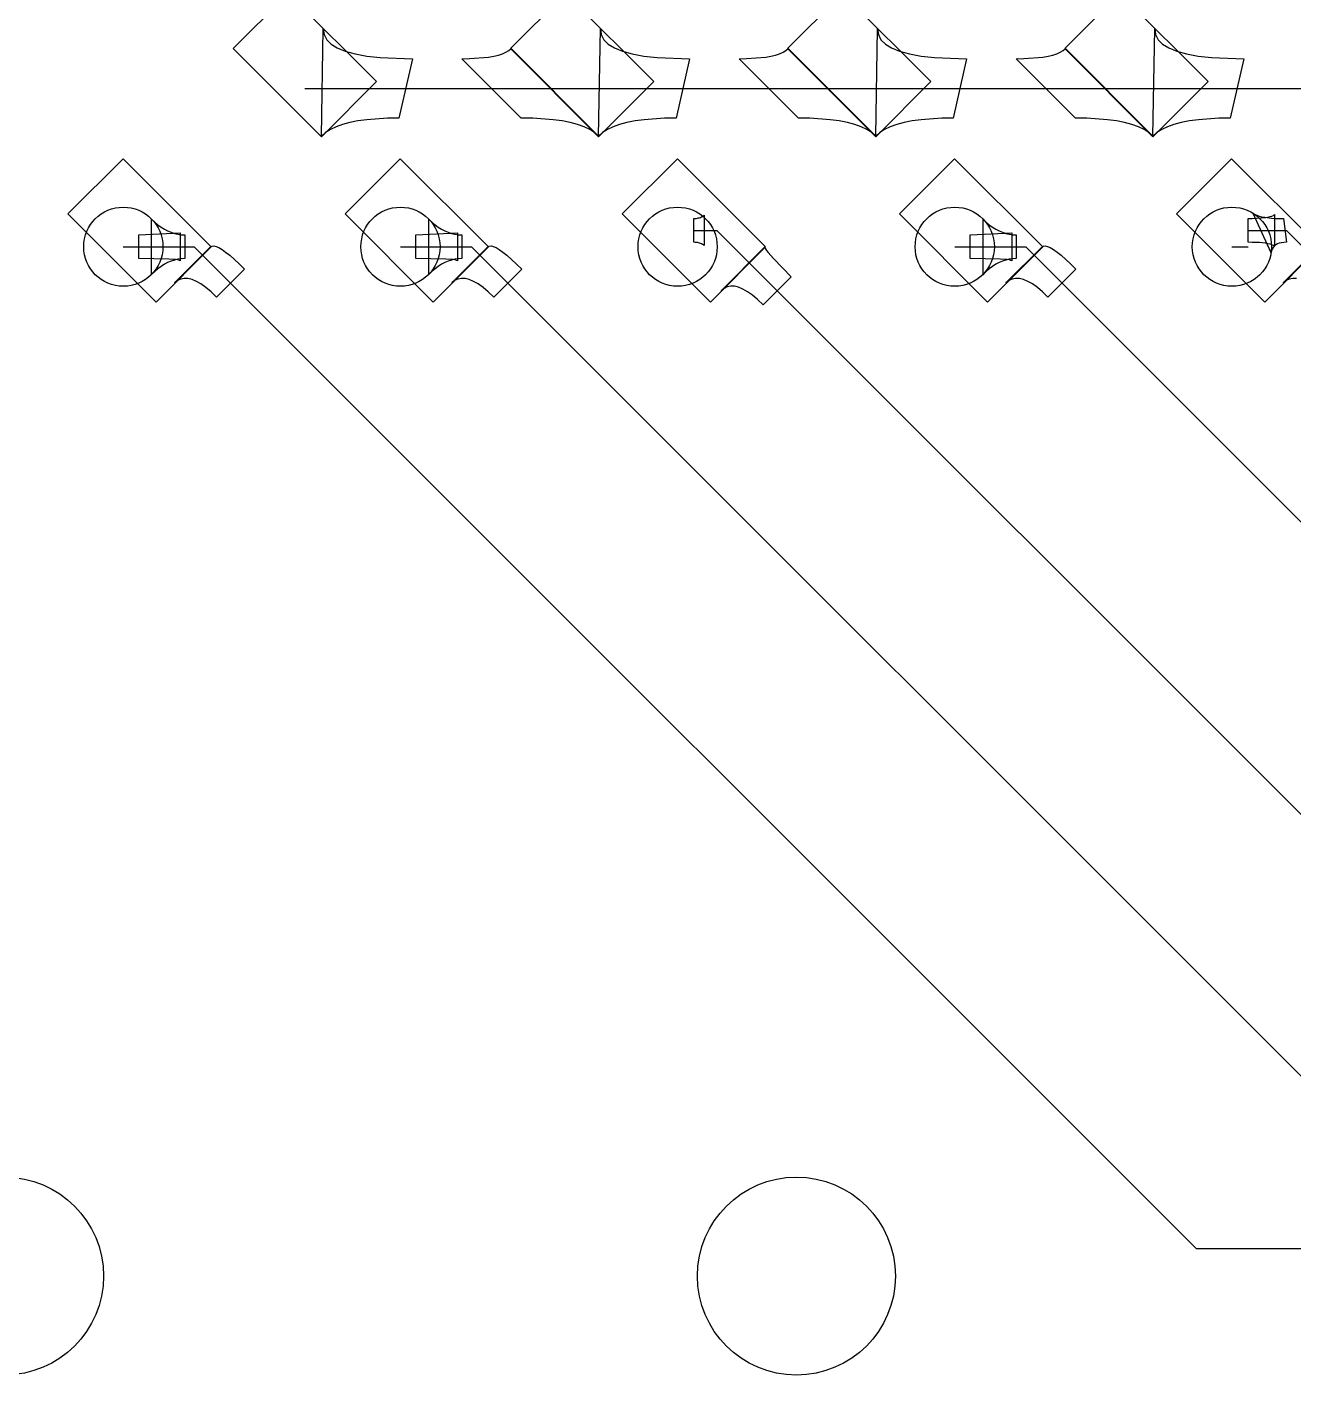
# Model space of a CAD drawing. Header units: inches. Extents: x 0.07 to 4.39, y 0.05 to 2.95.
# Drawn here: x 0.8057 to 1.1254, y 0.175 to 0.5155 of the extents above; entities that cross this region are included whole.
import ezdxf

# ---------------------------------------------------------------- set-up
doc = ezdxf.new("R2010")
doc.units = ezdxf.units.IN
doc.header["$MEASUREMENT"] = 0
doc.layers.add('Top Layer', color=1, linetype='Continuous')

# ---------------------------------------------------------------- blocks, each defined once
blk = doc.blocks.new('0805_P_______________1203')
at = {"layer": 'Top Layer'}
for p, q in [((-0.03937, 0.01575), (-0.01969, 0.01575)), ((-0.03937, -0.01575), (-0.03937, 0.01575)), ((-0.01969, 0.01575), (-0.01969, -0.01575)), ((0.01969, 0.01575), (0.03937, 0.01575)), ((0.01969, -0.01575), (0.01969, 0.01575)), ((0.03937, 0.01575), (0.03937, -0.01575)), ((-0.01969, -0.01575), (-0.03937, -0.01575)), ((0.03937, -0.01575), (0.01969, -0.01575))]:
    blk.add_line(p, q, dxfattribs=at)
blk = doc.blocks.new('0805_P_______________1204')
at = {"layer": 'Top Layer'}
for p, q in [((-0.03937, 0.01575), (-0.01969, 0.01575)), ((-0.03937, -0.01575), (-0.03937, 0.01575)), ((-0.01969, 0.01575), (-0.01969, -0.01575)), ((0.01969, 0.01575), (0.03937, 0.01575)), ((0.01969, -0.01575), (0.01969, 0.01575)), ((0.03937, 0.01575), (0.03937, -0.01575)), ((-0.01969, -0.01575), (-0.03937, -0.01575)), ((0.03937, -0.01575), (0.01969, -0.01575))]:
    blk.add_line(p, q, dxfattribs=at)
blk = doc.blocks.new('0805_P_______________1205')
at = {"layer": 'Top Layer'}
for p, q in [((-0.03937, 0.01575), (-0.01969, 0.01575)), ((-0.03937, -0.01575), (-0.03937, 0.01575)), ((-0.01969, 0.01575), (-0.01969, -0.01575)), ((0.01969, 0.01575), (0.03937, 0.01575)), ((0.01969, -0.01575), (0.01969, 0.01575)), ((0.03937, 0.01575), (0.03937, -0.01575)), ((-0.01969, -0.01575), (-0.03937, -0.01575)), ((0.03937, -0.01575), (0.01969, -0.01575))]:
    blk.add_line(p, q, dxfattribs=at)
blk = doc.blocks.new('0805_P_______________1206')
at = {"layer": 'Top Layer'}
for p, q in [((-0.03937, 0.01575), (-0.01969, 0.01575)), ((-0.03937, -0.01575), (-0.03937, 0.01575)), ((-0.01969, 0.01575), (-0.01969, -0.01575)), ((0.01969, 0.01575), (0.03937, 0.01575)), ((0.01969, -0.01575), (0.01969, 0.01575)), ((0.03937, 0.01575), (0.03937, -0.01575)), ((-0.01969, -0.01575), (-0.03937, -0.01575)), ((0.03937, -0.01575), (0.01969, -0.01575))]:
    blk.add_line(p, q, dxfattribs=at)
blk = doc.blocks.new('0805_P_______________1207')
at = {"layer": 'Top Layer'}
for p, q in [((-0.03937, 0.01575), (-0.01969, 0.01575)), ((-0.03937, -0.01575), (-0.03937, 0.01575)), ((-0.01969, 0.01575), (-0.01969, -0.01575)), ((0.01969, 0.01575), (0.03937, 0.01575)), ((0.01969, -0.01575), (0.01969, 0.01575)), ((0.03937, 0.01575), (0.03937, -0.01575)), ((-0.01969, -0.01575), (-0.03937, -0.01575)), ((0.03937, -0.01575), (0.01969, -0.01575))]:
    blk.add_line(p, q, dxfattribs=at)

msp = doc.modelspace()

# ---------------------------------------------------------------- linework, layer by layer
at = {"layer": 'Top Layer'}
for p, q in [((0.88005, 0.48795), (0.88051, 0.515)), ((0.88051, 0.515), (0.88071, 0.51357)), ((0.95005, 0.48795), (0.95051, 0.515)), ((0.95051, 0.515), (0.95071, 0.51357)), ((1.02005, 0.48795), (1.02051, 0.515)), ((1.02051, 0.515), (1.02071, 0.51357)), ((1.09005, 0.48795), (1.09051, 0.515)), ((1.09051, 0.515), (1.09071, 0.51357)), ((0.88071, 0.51357), (0.88137, 0.5123)), ((0.88137, 0.5123), (0.88248, 0.51117)), ((0.88248, 0.51117), (0.88405, 0.5102)), ((0.95071, 0.51357), (0.95137, 0.5123)), ((0.95137, 0.5123), (0.95248, 0.51117)), ((0.95248, 0.51117), (0.95405, 0.5102)), ((1.02071, 0.51357), (1.02137, 0.5123)), ((1.02137, 0.5123), (1.02248, 0.51117)), ((1.02248, 0.51117), (1.02405, 0.5102)), ((1.09071, 0.51357), (1.09137, 0.5123)), ((1.09137, 0.5123), (1.09248, 0.51117)), ((1.09248, 0.51117), (1.09405, 0.5102)), ((0.88405, 0.5102), (0.88607, 0.50937)), ((0.88607, 0.50937), (0.88855, 0.5087)), ((0.88855, 0.5087), (0.89148, 0.50817)), ((0.89148, 0.50817), (0.89487, 0.5078)), ((0.89487, 0.5078), (0.90301, 0.5075)), ((0.90301, 0.5075), (0.8996, 0.4925)), ((0.91551, 0.5075), (0.91741, 0.50753)), ((0.93051, 0.4925), (0.91551, 0.5075)), ((0.91741, 0.50753), (0.92225, 0.50791)), ((0.92225, 0.50791), (0.92356, 0.50814)), ((0.92356, 0.50814), (0.92474, 0.50842)), ((0.92474, 0.50842), (0.92576, 0.50875)), ((0.92576, 0.50875), (0.92664, 0.50914)), ((0.92664, 0.50914), (0.92737, 0.50957)), ((0.92737, 0.50957), (0.92795, 0.51006)), ((0.92795, 0.51006), (0.95005, 0.48795)), ((0.95405, 0.5102), (0.95607, 0.50937)), ((0.95607, 0.50937), (0.95855, 0.5087)), ((0.95855, 0.5087), (0.96148, 0.50817)), ((0.96148, 0.50817), (0.96487, 0.5078)), ((0.96487, 0.5078), (0.97301, 0.5075)), ((0.97301, 0.5075), (0.9696, 0.4925)), ((0.98551, 0.5075), (0.98741, 0.50753)), ((1.00051, 0.4925), (0.98551, 0.5075)), ((0.98741, 0.50753), (0.99225, 0.50791)), ((0.99225, 0.50791), (0.99356, 0.50814)), ((0.99356, 0.50814), (0.99474, 0.50842)), ((0.99474, 0.50842), (0.99576, 0.50875)), ((0.99576, 0.50875), (0.99664, 0.50914)), ((0.99664, 0.50914), (0.99737, 0.50957)), ((0.99737, 0.50957), (0.99795, 0.51006)), ((0.99795, 0.51006), (1.02005, 0.48795)), ((1.02405, 0.5102), (1.02607, 0.50937)), ((1.02607, 0.50937), (1.02855, 0.5087)), ((1.02855, 0.5087), (1.03148, 0.50817)), ((1.03148, 0.50817), (1.03487, 0.5078)), ((1.03487, 0.5078), (1.04301, 0.5075)), ((1.04301, 0.5075), (1.0396, 0.4925)), ((1.05551, 0.5075), (1.05741, 0.50753)), ((1.07051, 0.4925), (1.05551, 0.5075)), ((1.05741, 0.50753), (1.06225, 0.50791)), ((1.06225, 0.50791), (1.06356, 0.50814)), ((1.06356, 0.50814), (1.06474, 0.50842)), ((1.06474, 0.50842), (1.06576, 0.50875)), ((1.06576, 0.50875), (1.06664, 0.50914)), ((1.06664, 0.50914), (1.06737, 0.50957)), ((1.06737, 0.50957), (1.06795, 0.51006)), ((1.06795, 0.51006), (1.09005, 0.48795)), ((1.09405, 0.5102), (1.09607, 0.50937)), ((1.09607, 0.50937), (1.09855, 0.5087)), ((1.09855, 0.5087), (1.10148, 0.50817)), ((1.10148, 0.50817), (1.10487, 0.5078)), ((1.10487, 0.5078), (1.11301, 0.5075)), ((1.11301, 0.5075), (1.1096, 0.4925)), ((0.87588, 0.5), (0.94588, 0.5)), ((0.87588, 0.5), (0.87588, 0.5)), ((0.94588, 0.5), (1.01588, 0.5)), ((1.01588, 0.5), (1.08588, 0.5)), ((1.08588, 0.5), (1.15588, 0.5)), ((0.88536, 0.49086), (0.88372, 0.49027)), ((0.88721, 0.49136), (0.88536, 0.49086)), ((0.88927, 0.49177), (0.88721, 0.49136)), ((0.89154, 0.49209), (0.88927, 0.49177)), ((0.89671, 0.49245), (0.89154, 0.49209)), ((0.8996, 0.4925), (0.89671, 0.49245)), ((0.9334, 0.49245), (0.93051, 0.4925)), ((0.93857, 0.49209), (0.9334, 0.49245)), ((0.94084, 0.49177), (0.93857, 0.49209)), ((0.9429, 0.49136), (0.94084, 0.49177)), ((0.94475, 0.49086), (0.9429, 0.49136)), ((0.94639, 0.49027), (0.94475, 0.49086)), ((0.95536, 0.49086), (0.95372, 0.49027)), ((0.95721, 0.49136), (0.95536, 0.49086)), ((0.95927, 0.49177), (0.95721, 0.49136)), ((0.96154, 0.49209), (0.95927, 0.49177)), ((0.96671, 0.49245), (0.96154, 0.49209)), ((0.9696, 0.4925), (0.96671, 0.49245)), ((1.0034, 0.49245), (1.00051, 0.4925)), ((1.00857, 0.49209), (1.0034, 0.49245)), ((1.01084, 0.49177), (1.00857, 0.49209)), ((1.0129, 0.49136), (1.01084, 0.49177)), ((1.01475, 0.49086), (1.0129, 0.49136)), ((1.01639, 0.49027), (1.01475, 0.49086)), ((1.02536, 0.49086), (1.02372, 0.49027)), ((1.02721, 0.49136), (1.02536, 0.49086)), ((1.02927, 0.49177), (1.02721, 0.49136)), ((1.03154, 0.49209), (1.02927, 0.49177)), ((1.03671, 0.49245), (1.03154, 0.49209)), ((1.0396, 0.4925), (1.03671, 0.49245)), ((1.0734, 0.49245), (1.07051, 0.4925)), ((1.07857, 0.49209), (1.0734, 0.49245)), ((1.08084, 0.49177), (1.07857, 0.49209)), ((1.0829, 0.49136), (1.08084, 0.49177)), ((1.08475, 0.49086), (1.0829, 0.49136)), ((1.08639, 0.49027), (1.08475, 0.49086)), ((1.09536, 0.49086), (1.09372, 0.49027)), ((1.09721, 0.49136), (1.09536, 0.49086)), ((1.09927, 0.49177), (1.09721, 0.49136)), ((1.10154, 0.49209), (1.09927, 0.49177)), ((1.10671, 0.49245), (1.10154, 0.49209)), ((1.1096, 0.4925), (1.10671, 0.49245)), ((0.88107, 0.48882), (0.88005, 0.48795)), ((0.88229, 0.48959), (0.88107, 0.48882)), ((0.88372, 0.49027), (0.88229, 0.48959)), ((0.94782, 0.48959), (0.94639, 0.49027)), ((0.94904, 0.48882), (0.94782, 0.48959)), ((0.95005, 0.48795), (0.94904, 0.48882)), ((0.95107, 0.48882), (0.95005, 0.48795)), ((0.95229, 0.48959), (0.95107, 0.48882)), ((0.95372, 0.49027), (0.95229, 0.48959)), ((1.01782, 0.48959), (1.01639, 0.49027)), ((1.01904, 0.48882), (1.01782, 0.48959)), ((1.02005, 0.48795), (1.01904, 0.48882)), ((1.02107, 0.48882), (1.02005, 0.48795)), ((1.02229, 0.48959), (1.02107, 0.48882)), ((1.02372, 0.49027), (1.02229, 0.48959)), ((1.08782, 0.48959), (1.08639, 0.49027)), ((1.08904, 0.48882), (1.08782, 0.48959)), ((1.09005, 0.48795), (1.08904, 0.48882)), ((1.09107, 0.48882), (1.09005, 0.48795)), ((1.09229, 0.48959), (1.09107, 0.48882)), ((1.09372, 0.49027), (1.09229, 0.48959)), ((0.83714, 0.453), (0.83714, 0.467)), ((0.83714, 0.467), (0.83793, 0.46624)), ((0.90714, 0.453), (0.90714, 0.467)), ((0.90714, 0.467), (0.90793, 0.46624)), ((0.97412, 0.46712), (0.97443, 0.46713)), ((0.97412, 0.46112), (0.97412, 0.46712)), ((0.97443, 0.46713), (0.97473, 0.46715)), ((0.97473, 0.46715), (0.97502, 0.4672)), ((0.97502, 0.4672), (0.97529, 0.46726)), ((0.97529, 0.46726), (0.97556, 0.46733)), ((0.97556, 0.46733), (0.97581, 0.46742)), ((0.97581, 0.46742), (0.97605, 0.46753)), ((0.97605, 0.46753), (0.97628, 0.46766)), ((0.97628, 0.46766), (0.9765, 0.4678)), ((0.9765, 0.4678), (0.97671, 0.46796)), ((0.97671, 0.46796), (0.97671, 0.46028)), ((1.04714, 0.453), (1.04714, 0.467)), ((1.04714, 0.467), (1.04793, 0.46624)), ((1.11412, 0.46712), (1.11515, 0.46713)), ((1.11412, 0.46112), (1.11412, 0.46712)), ((1.11515, 0.46713), (1.11846, 0.46736)), ((1.11988, 0.45847), (1.11538, 0.46843)), ((1.11538, 0.46843), (1.11582, 0.46818)), ((1.11582, 0.46818), (1.11634, 0.46796)), ((1.11634, 0.46796), (1.11693, 0.46776)), ((1.11693, 0.46776), (1.11759, 0.46759)), ((1.11759, 0.46759), (1.11832, 0.46745)), ((1.11832, 0.46745), (1.11999, 0.46724)), ((1.11846, 0.46736), (1.11909, 0.46747)), ((1.11909, 0.46747), (1.11963, 0.4676)), ((1.11963, 0.4676), (1.12009, 0.46774)), ((1.11999, 0.46724), (1.12093, 0.46717)), ((1.12009, 0.46774), (1.12047, 0.46791)), ((1.12047, 0.46791), (1.12076, 0.4681)), ((1.12076, 0.4681), (1.12076, 0.46015)), ((1.12093, 0.46717), (1.12302, 0.46712)), ((1.12302, 0.46712), (1.1238, 0.46112)), ((0.83392, 0.463), (0.84439, 0.46354)), ((0.83793, 0.46624), (0.83873, 0.46556)), ((0.83873, 0.46556), (0.83954, 0.46496)), ((0.83954, 0.46496), (0.84037, 0.46444)), ((0.84037, 0.46444), (0.8412, 0.464)), ((0.8412, 0.464), (0.84205, 0.46364)), ((0.84205, 0.46364), (0.8429, 0.46336)), ((0.8429, 0.46336), (0.84377, 0.46316)), ((0.84377, 0.46316), (0.84465, 0.46304)), ((0.84439, 0.46354), (0.84439, 0.45646)), ((0.90392, 0.463), (0.91439, 0.46354)), ((0.90793, 0.46624), (0.90873, 0.46556)), ((0.90873, 0.46556), (0.90954, 0.46496)), ((0.90954, 0.46496), (0.91037, 0.46444)), ((0.91037, 0.46444), (0.9112, 0.464)), ((0.9112, 0.464), (0.91205, 0.46364)), ((0.91205, 0.46364), (0.9129, 0.46336)), ((0.9129, 0.46336), (0.91377, 0.46316)), ((0.91377, 0.46316), (0.91465, 0.46304)), ((0.91439, 0.46354), (0.91439, 0.45646)), ((0.97412, 0.46412), (0.97991, 0.46412)), ((0.97991, 0.46412), (1.18903, 0.255)), ((1.04392, 0.463), (1.05439, 0.46354)), ((1.04793, 0.46624), (1.04873, 0.46556)), ((1.04873, 0.46556), (1.04954, 0.46496)), ((1.04954, 0.46496), (1.05037, 0.46444)), ((1.05037, 0.46444), (1.0512, 0.464)), ((1.0512, 0.464), (1.05205, 0.46364)), ((1.05205, 0.46364), (1.0529, 0.46336)), ((1.0529, 0.46336), (1.05377, 0.46316)), ((1.05377, 0.46316), (1.05465, 0.46304)), ((1.05439, 0.46354), (1.05439, 0.45646)), ((1.11412, 0.46412), (1.1238, 0.46412)), ((1.1238, 0.46412), (1.28959, 0.29833)), ((0.83, 0.46), (0.84792, 0.46)), ((0.83392, 0.457), (0.83392, 0.463)), ((0.84294, 0.45084), (0.85205, 0.45995)), ((0.84465, 0.46304), (0.84554, 0.463)), ((0.84554, 0.463), (0.84554, 0.457)), ((0.84792, 0.46), (1.10094, 0.20698)), ((0.85205, 0.45995), (0.8524, 0.46016)), ((0.8524, 0.46016), (0.85287, 0.4602)), ((0.85287, 0.4602), (0.85345, 0.46007)), ((0.85345, 0.46007), (0.85414, 0.45977)), ((0.85414, 0.45977), (0.85494, 0.4593)), ((0.9, 0.46), (0.91792, 0.46)), ((0.90392, 0.457), (0.90392, 0.463)), ((0.91294, 0.45084), (0.92205, 0.45995)), ((0.91465, 0.46304), (0.91554, 0.463)), ((0.91554, 0.463), (0.91554, 0.457)), ((0.91792, 0.46), (1.14292, 0.235)), ((0.92205, 0.45995), (0.9224, 0.46016)), ((0.9224, 0.46016), (0.92287, 0.4602)), ((0.92287, 0.4602), (0.92345, 0.46007)), ((0.92345, 0.46007), (0.92414, 0.45977)), ((0.92414, 0.45977), (0.92494, 0.4593)), ((0.97443, 0.46111), (0.97412, 0.46112)), ((0.97473, 0.46109), (0.97443, 0.46111)), ((0.97502, 0.46105), (0.97473, 0.46109)), ((0.97529, 0.46099), (0.97502, 0.46105)), ((0.97556, 0.46091), (0.97529, 0.46099)), ((0.97581, 0.46082), (0.97556, 0.46091)), ((0.97605, 0.46071), (0.97581, 0.46082)), ((0.97628, 0.46058), (0.97605, 0.46071)), ((0.9765, 0.46044), (0.97628, 0.46058)), ((0.97671, 0.46028), (0.9765, 0.46044)), ((0.98099, 0.44889), (0.99205, 0.45995)), ((0.99205, 0.45995), (0.99203, 0.45979)), ((0.99203, 0.45979), (0.99217, 0.4595)), ((1.04, 0.46), (1.05792, 0.46)), ((1.04392, 0.457), (1.04392, 0.463)), ((1.05294, 0.45084), (1.06205, 0.45995)), ((1.05465, 0.46304), (1.05554, 0.463)), ((1.05554, 0.463), (1.05554, 0.457)), ((1.05792, 0.46), (1.2407, 0.27722)), ((1.06205, 0.45995), (1.0624, 0.46016)), ((1.0624, 0.46016), (1.06287, 0.4602)), ((1.06287, 0.4602), (1.06345, 0.46007)), ((1.06345, 0.46007), (1.06414, 0.45977)), ((1.06414, 0.45977), (1.06494, 0.4593)), ((1.11, 0.46), (1.11412, 0.46)), ((1.11515, 0.46111), (1.11412, 0.46112)), ((1.11697, 0.46103), (1.11515, 0.46111)), ((1.11846, 0.46088), (1.11697, 0.46103)), ((1.11909, 0.46077), (1.11846, 0.46088)), ((1.11963, 0.46064), (1.11909, 0.46077)), ((1.12009, 0.4605), (1.11963, 0.46064)), ((1.12047, 0.46033), (1.12009, 0.4605)), ((1.12041, 0.45982), (1.12017, 0.45942)), ((1.12071, 0.46017), (1.12041, 0.45982)), ((1.12076, 0.46015), (1.12047, 0.46033)), ((1.12107, 0.46046), (1.12071, 0.46017)), ((1.12149, 0.4607), (1.12107, 0.46046)), ((1.12197, 0.46088), (1.12149, 0.4607)), ((1.12252, 0.46101), (1.12197, 0.46088)), ((1.12313, 0.46109), (1.12252, 0.46101)), ((1.12294, 0.45084), (1.13205, 0.45995)), ((1.1238, 0.46112), (1.12313, 0.46109)), ((0.8415, 0.45687), (0.83392, 0.457)), ((0.84205, 0.45636), (0.8412, 0.456)), ((0.84322, 0.45674), (0.8415, 0.45687)), ((0.8429, 0.45664), (0.84205, 0.45636)), ((0.84377, 0.45684), (0.8429, 0.45664)), ((0.84379, 0.45666), (0.84322, 0.45674)), ((0.84465, 0.45696), (0.84377, 0.45684)), ((0.84418, 0.45656), (0.84379, 0.45666)), ((0.84439, 0.45646), (0.84418, 0.45656)), ((0.84554, 0.457), (0.84465, 0.45696)), ((0.85494, 0.4593), (0.85585, 0.45866)), ((0.85585, 0.45866), (0.85688, 0.45784)), ((0.85688, 0.45784), (0.85926, 0.4557)), ((0.9115, 0.45687), (0.90392, 0.457)), ((0.91205, 0.45636), (0.9112, 0.456)), ((0.91322, 0.45674), (0.9115, 0.45687)), ((0.9129, 0.45664), (0.91205, 0.45636)), ((0.91377, 0.45684), (0.9129, 0.45664)), ((0.91379, 0.45666), (0.91322, 0.45674)), ((0.91465, 0.45696), (0.91377, 0.45684)), ((0.91418, 0.45656), (0.91379, 0.45666)), ((0.91439, 0.45646), (0.91418, 0.45656)), ((0.91554, 0.457), (0.91465, 0.45696)), ((0.92494, 0.4593), (0.92585, 0.45866)), ((0.92585, 0.45866), (0.92688, 0.45784)), ((0.92688, 0.45784), (0.92926, 0.4557)), ((0.99217, 0.4595), (0.99246, 0.45908)), ((0.99246, 0.45908), (0.99289, 0.45853)), ((0.99289, 0.45853), (0.99422, 0.45703)), ((0.99422, 0.45703), (0.99867, 0.45243)), ((1.0515, 0.45687), (1.04392, 0.457)), ((1.05205, 0.45636), (1.0512, 0.456)), ((1.05322, 0.45674), (1.0515, 0.45687)), ((1.0529, 0.45664), (1.05205, 0.45636)), ((1.05377, 0.45684), (1.0529, 0.45664)), ((1.05379, 0.45666), (1.05322, 0.45674)), ((1.05465, 0.45696), (1.05377, 0.45684)), ((1.05418, 0.45656), (1.05379, 0.45666)), ((1.05439, 0.45646), (1.05418, 0.45656)), ((1.05554, 0.457), (1.05465, 0.45696)), ((1.06494, 0.4593), (1.06585, 0.45866)), ((1.06585, 0.45866), (1.06688, 0.45784)), ((1.06688, 0.45784), (1.06926, 0.4557)), ((1.12, 0.45897), (1.11988, 0.45847)), ((1.12017, 0.45942), (1.12, 0.45897)), ((0.83793, 0.45376), (0.83714, 0.453)), ((0.83873, 0.45444), (0.83793, 0.45376)), ((0.83954, 0.45504), (0.83873, 0.45444)), ((0.84037, 0.45556), (0.83954, 0.45504)), ((0.8412, 0.456), (0.84037, 0.45556)), ((0.86062, 0.45437), (0.85355, 0.4473)), ((0.85926, 0.4557), (0.86062, 0.45437)), ((0.90793, 0.45376), (0.90714, 0.453)), ((0.90873, 0.45444), (0.90793, 0.45376)), ((0.90954, 0.45504), (0.90873, 0.45444)), ((0.91037, 0.45556), (0.90954, 0.45504)), ((0.9112, 0.456), (0.91037, 0.45556)), ((0.93062, 0.45437), (0.92355, 0.4473)), ((0.92926, 0.4557), (0.93062, 0.45437)), ((1.04793, 0.45376), (1.04714, 0.453)), ((1.04873, 0.45444), (1.04793, 0.45376)), ((1.04954, 0.45504), (1.04873, 0.45444)), ((1.05037, 0.45556), (1.04954, 0.45504)), ((1.0512, 0.456), (1.05037, 0.45556)), ((1.07062, 0.45437), (1.06355, 0.4473)), ((1.06926, 0.4557), (1.07062, 0.45437)), ((0.84368, 0.45144), (0.84294, 0.45084)), ((0.84449, 0.45183), (0.84368, 0.45144)), ((0.84538, 0.452), (0.84449, 0.45183)), ((0.84633, 0.45197), (0.84538, 0.452)), ((0.84736, 0.45172), (0.84633, 0.45197)), ((0.84845, 0.45126), (0.84736, 0.45172)), ((0.84962, 0.45059), (0.84845, 0.45126)), ((0.85086, 0.44971), (0.84962, 0.45059)), ((0.85217, 0.44861), (0.85086, 0.44971)), ((0.91368, 0.45144), (0.91294, 0.45084)), ((0.91449, 0.45183), (0.91368, 0.45144)), ((0.91538, 0.452), (0.91449, 0.45183)), ((0.91633, 0.45197), (0.91538, 0.452)), ((0.91736, 0.45172), (0.91633, 0.45197)), ((0.91845, 0.45126), (0.91736, 0.45172)), ((0.91962, 0.45059), (0.91845, 0.45126)), ((0.92086, 0.44971), (0.91962, 0.45059)), ((0.92217, 0.44861), (0.92086, 0.44971)), ((0.98174, 0.44949), (0.98099, 0.44889)), ((0.98255, 0.44988), (0.98174, 0.44949)), ((0.98343, 0.45006), (0.98255, 0.44988)), ((0.98439, 0.45002), (0.98343, 0.45006)), ((0.98541, 0.44978), (0.98439, 0.45002)), ((0.98651, 0.44932), (0.98541, 0.44978)), ((0.99867, 0.45243), (0.9916, 0.44536)), ((1.05368, 0.45144), (1.05294, 0.45084)), ((1.05449, 0.45183), (1.05368, 0.45144)), ((1.05538, 0.452), (1.05449, 0.45183)), ((1.05633, 0.45197), (1.05538, 0.452)), ((1.05736, 0.45172), (1.05633, 0.45197)), ((1.05845, 0.45126), (1.05736, 0.45172)), ((1.05962, 0.45059), (1.05845, 0.45126)), ((1.06086, 0.44971), (1.05962, 0.45059)), ((1.06217, 0.44861), (1.06086, 0.44971)), ((1.12368, 0.45144), (1.12294, 0.45084)), ((1.12449, 0.45183), (1.12368, 0.45144)), ((1.12538, 0.452), (1.12449, 0.45183)), ((1.12633, 0.45197), (1.12538, 0.452)), ((0.85355, 0.4473), (0.85217, 0.44861)), ((0.92355, 0.4473), (0.92217, 0.44861)), ((0.98768, 0.44865), (0.98651, 0.44932)), ((0.98891, 0.44776), (0.98768, 0.44865)), ((0.99022, 0.44667), (0.98891, 0.44776)), ((0.9916, 0.44536), (0.99022, 0.44667)), ((1.06355, 0.4473), (1.06217, 0.44861)), ((1.10094, 0.20698), (1.4706, 0.20698))]:
    msp.add_line(p, q, dxfattribs=at)
for centre, radius in [((0.83, 0.46), 0.01), ((0.9, 0.46), 0.01), ((0.97, 0.46), 0.01), ((1.04, 0.46), 0.01), ((1.11, 0.46), 0.01), ((0.8, 0.2), 0.025), ((1, 0.2), 0.025)]:
    msp.add_circle(centre, radius, dxfattribs=at)

# ---------------------------------------------------------------- block references
at = {"rotation": 45}
for name, p in [('0805_P_______________1207', (0.855, 0.485)), ('0805_P_______________1206', (0.925, 0.485)), ('0805_P_______________1205', (0.995, 0.485)), ('0805_P_______________1204', (1.065, 0.485)), ('0805_P_______________1203', (1.135, 0.485))]:
    msp.add_blockref(name, p, dxfattribs=at)

doc.saveas('drawing.dxf')
